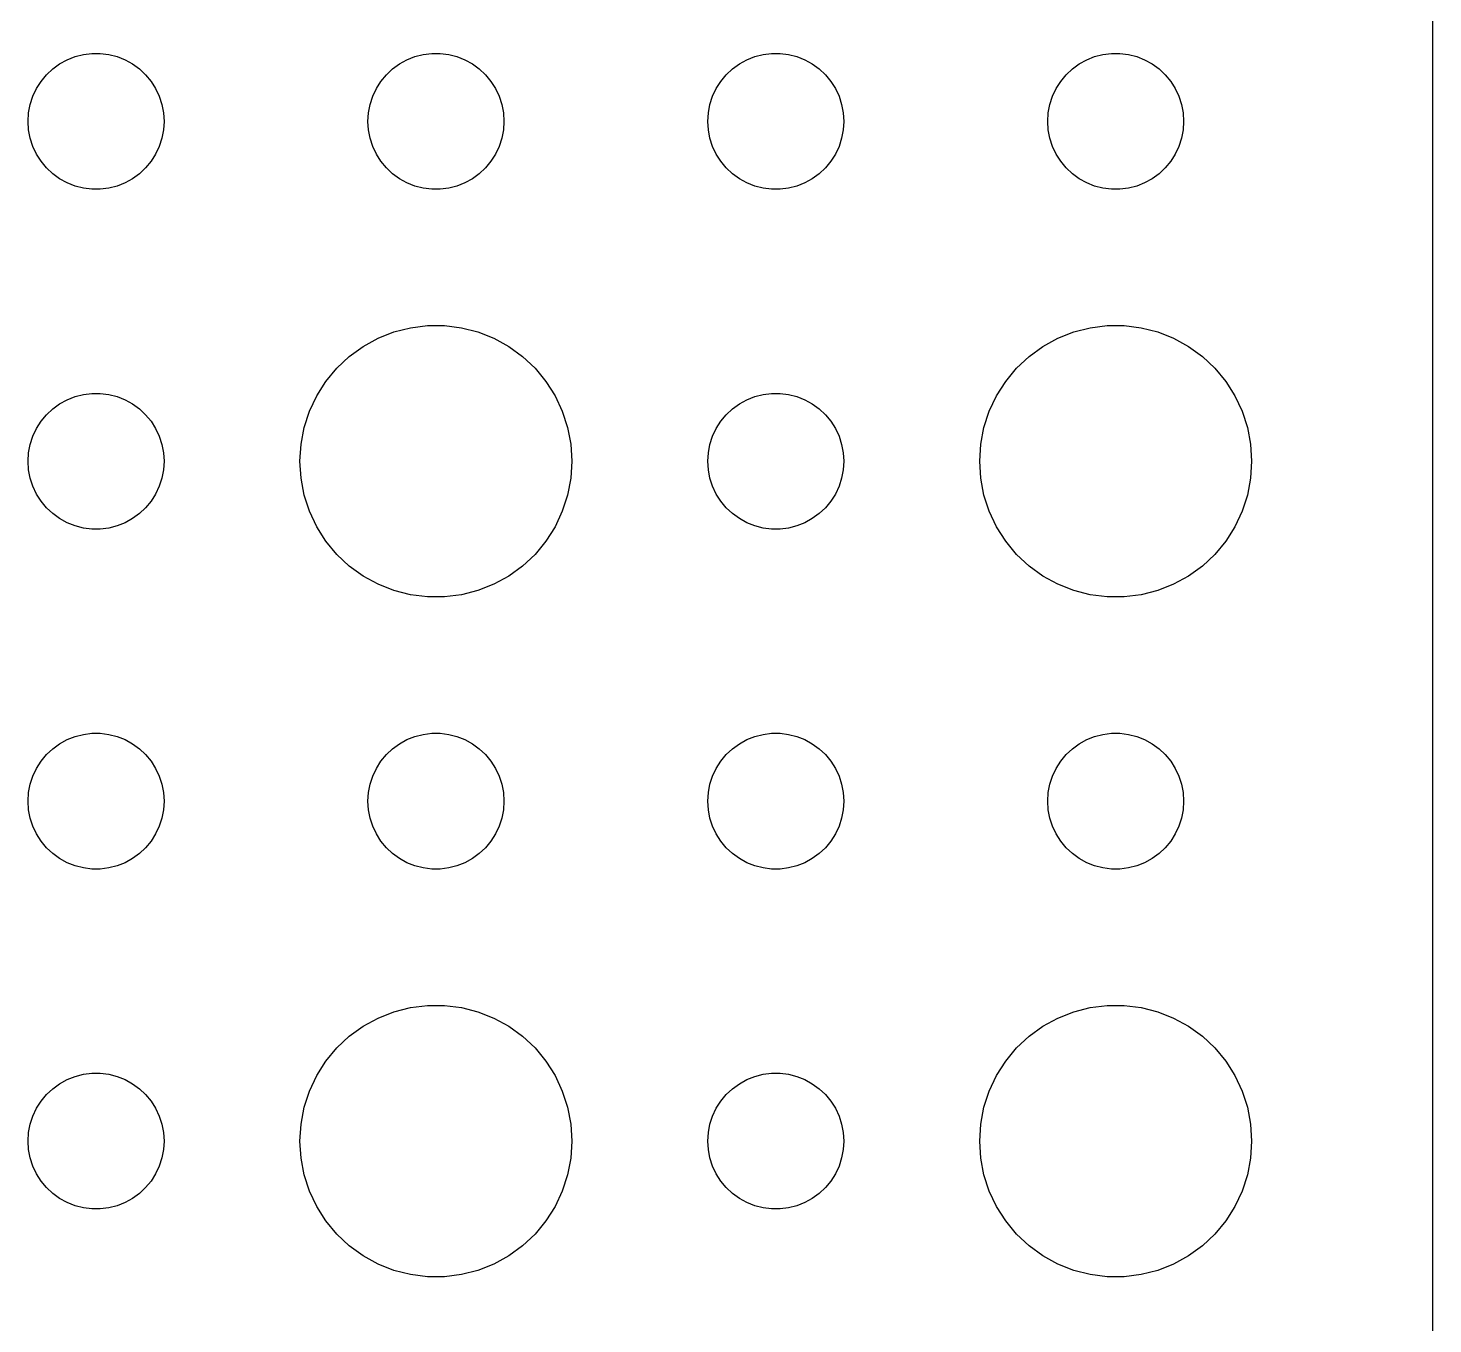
# Model space of a CAD drawing. Header units: metres. Extents: x -134 to 134, y 518 to 1078.
# Drawn here: x 103.5 to 134.5, y 679.97 to 708.56 of the extents above; entities that cross this region are included whole.
import ezdxf

# ---------------------------------------------------------------- set-up
doc = ezdxf.new("R2010")
doc.units = ezdxf.units.M

msp = doc.modelspace()

# ---------------------------------------------------------------- linework, layer by layer
for p, q in [((134.5, 637), (134.5, 731)), ((104.044, 707.656), (104.196, 707.766)), ((104.196, 707.766), (104.361, 707.857)), ((104.361, 707.857), (104.536, 707.927)), ((104.536, 707.927), (104.719, 707.973)), ((104.719, 707.973), (104.906, 707.997)), ((104.906, 707.997), (105.094, 707.997)), ((105.094, 707.997), (105.281, 707.973)), ((105.281, 707.973), (105.464, 707.927)), ((105.464, 707.927), (105.639, 707.857)), ((105.639, 707.857), (105.804, 707.766)), ((105.804, 707.766), (105.956, 707.656)), ((111.544, 707.656), (111.696, 707.766)), ((111.696, 707.766), (111.861, 707.857)), ((111.861, 707.857), (112.036, 707.927)), ((112.036, 707.927), (112.219, 707.973)), ((112.219, 707.973), (112.406, 707.997)), ((112.406, 707.997), (112.594, 707.997)), ((112.594, 707.997), (112.781, 707.973)), ((112.781, 707.973), (112.964, 707.927)), ((112.964, 707.927), (113.139, 707.857)), ((113.139, 707.857), (113.304, 707.766)), ((113.304, 707.766), (113.456, 707.656)), ((119.044, 707.656), (119.196, 707.766)), ((119.196, 707.766), (119.361, 707.857)), ((119.361, 707.857), (119.536, 707.927)), ((119.536, 707.927), (119.719, 707.973)), ((119.719, 707.973), (119.906, 707.997)), ((119.906, 707.997), (120.094, 707.997)), ((120.094, 707.997), (120.281, 707.973)), ((120.281, 707.973), (120.464, 707.927)), ((120.464, 707.927), (120.639, 707.857)), ((120.639, 707.857), (120.804, 707.766)), ((120.804, 707.766), (120.956, 707.656)), ((126.544, 707.656), (126.696, 707.766)), ((126.696, 707.766), (126.861, 707.857)), ((126.861, 707.857), (127.036, 707.927)), ((127.036, 707.927), (127.219, 707.973)), ((127.219, 707.973), (127.406, 707.997)), ((127.406, 707.997), (127.594, 707.997)), ((127.594, 707.997), (127.781, 707.973)), ((127.781, 707.973), (127.964, 707.927)), ((127.964, 707.927), (128.139, 707.857)), ((128.139, 707.857), (128.304, 707.766)), ((128.304, 707.766), (128.456, 707.656)), ((103.786, 707.382), (103.907, 707.527)), ((103.907, 707.527), (104.044, 707.656)), ((105.956, 707.656), (106.093, 707.527)), ((106.093, 707.527), (106.214, 707.382)), ((111.286, 707.382), (111.407, 707.527)), ((111.407, 707.527), (111.544, 707.656)), ((113.456, 707.656), (113.593, 707.527)), ((113.593, 707.527), (113.714, 707.382)), ((118.786, 707.382), (118.907, 707.527)), ((118.907, 707.527), (119.044, 707.656)), ((120.956, 707.656), (121.093, 707.527)), ((121.093, 707.527), (121.214, 707.382)), ((126.286, 707.382), (126.407, 707.527)), ((126.407, 707.527), (126.544, 707.656)), ((128.456, 707.656), (128.593, 707.527)), ((128.593, 707.527), (128.714, 707.382)), ((103.605, 707.052), (103.686, 707.223)), ((103.686, 707.223), (103.786, 707.382)), ((106.214, 707.382), (106.314, 707.223)), ((106.314, 707.223), (106.395, 707.052)), ((111.105, 707.052), (111.186, 707.223)), ((111.186, 707.223), (111.286, 707.382)), ((113.714, 707.382), (113.814, 707.223)), ((113.814, 707.223), (113.895, 707.052)), ((118.605, 707.052), (118.686, 707.223)), ((118.686, 707.223), (118.786, 707.382)), ((121.214, 707.382), (121.314, 707.223)), ((121.314, 707.223), (121.395, 707.052)), ((126.105, 707.052), (126.186, 707.223)), ((126.186, 707.223), (126.286, 707.382)), ((128.714, 707.382), (128.814, 707.223)), ((128.814, 707.223), (128.895, 707.052)), ((103.512, 706.688), (103.547, 706.873)), ((103.547, 706.873), (103.605, 707.052)), ((106.395, 707.052), (106.453, 706.873)), ((106.453, 706.873), (106.488, 706.688)), ((111.012, 706.688), (111.047, 706.873)), ((111.047, 706.873), (111.105, 707.052)), ((113.895, 707.052), (113.953, 706.873)), ((113.953, 706.873), (113.988, 706.688)), ((118.512, 706.688), (118.547, 706.873)), ((118.547, 706.873), (118.605, 707.052)), ((121.395, 707.052), (121.453, 706.873)), ((121.453, 706.873), (121.488, 706.688)), ((126.012, 706.688), (126.047, 706.873)), ((126.047, 706.873), (126.105, 707.052)), ((128.895, 707.052), (128.953, 706.873)), ((128.953, 706.873), (128.988, 706.688)), ((103.5, 706.5), (103.512, 706.688)), ((103.512, 706.312), (103.5, 706.5)), ((106.488, 706.688), (106.5, 706.5)), ((106.5, 706.5), (106.488, 706.312)), ((111, 706.5), (111.012, 706.688)), ((111.012, 706.312), (111, 706.5)), ((113.988, 706.688), (114, 706.5)), ((114, 706.5), (113.988, 706.312)), ((118.5, 706.5), (118.512, 706.688)), ((118.512, 706.312), (118.5, 706.5)), ((121.488, 706.688), (121.5, 706.5)), ((121.5, 706.5), (121.488, 706.312)), ((126, 706.5), (126.012, 706.688)), ((126.012, 706.312), (126, 706.5)), ((128.988, 706.688), (129, 706.5)), ((129, 706.5), (128.988, 706.312)), ((103.547, 706.127), (103.512, 706.312)), ((106.488, 706.312), (106.453, 706.127)), ((111.047, 706.127), (111.012, 706.312)), ((113.988, 706.312), (113.953, 706.127)), ((118.547, 706.127), (118.512, 706.312)), ((121.488, 706.312), (121.453, 706.127)), ((126.047, 706.127), (126.012, 706.312)), ((128.988, 706.312), (128.953, 706.127)), ((103.605, 705.948), (103.547, 706.127)), ((103.686, 705.777), (103.605, 705.948)), ((106.395, 705.948), (106.314, 705.777)), ((106.453, 706.127), (106.395, 705.948)), ((111.105, 705.948), (111.047, 706.127)), ((111.186, 705.777), (111.105, 705.948)), ((113.895, 705.948), (113.814, 705.777)), ((113.953, 706.127), (113.895, 705.948)), ((118.605, 705.948), (118.547, 706.127)), ((118.686, 705.777), (118.605, 705.948)), ((121.395, 705.948), (121.314, 705.777)), ((121.453, 706.127), (121.395, 705.948)), ((126.105, 705.948), (126.047, 706.127)), ((126.186, 705.777), (126.105, 705.948)), ((128.895, 705.948), (128.814, 705.777)), ((128.953, 706.127), (128.895, 705.948)), ((103.786, 705.618), (103.686, 705.777)), ((103.907, 705.473), (103.786, 705.618)), ((106.214, 705.618), (106.093, 705.473)), ((106.314, 705.777), (106.214, 705.618)), ((111.286, 705.618), (111.186, 705.777)), ((111.407, 705.473), (111.286, 705.618)), ((113.714, 705.618), (113.593, 705.473)), ((113.814, 705.777), (113.714, 705.618)), ((118.786, 705.618), (118.686, 705.777)), ((118.907, 705.473), (118.786, 705.618)), ((121.214, 705.618), (121.093, 705.473)), ((121.314, 705.777), (121.214, 705.618)), ((126.286, 705.618), (126.186, 705.777)), ((126.407, 705.473), (126.286, 705.618)), ((128.714, 705.618), (128.593, 705.473)), ((128.814, 705.777), (128.714, 705.618)), ((104.044, 705.344), (103.907, 705.473)), ((104.196, 705.234), (104.044, 705.344)), ((105.956, 705.344), (105.804, 705.234)), ((106.093, 705.473), (105.956, 705.344)), ((111.544, 705.344), (111.407, 705.473)), ((111.696, 705.234), (111.544, 705.344)), ((113.456, 705.344), (113.304, 705.234)), ((113.593, 705.473), (113.456, 705.344)), ((119.044, 705.344), (118.907, 705.473)), ((119.196, 705.234), (119.044, 705.344)), ((120.956, 705.344), (120.804, 705.234)), ((121.093, 705.473), (120.956, 705.344)), ((126.544, 705.344), (126.407, 705.473)), ((126.696, 705.234), (126.544, 705.344)), ((128.456, 705.344), (128.304, 705.234)), ((128.593, 705.473), (128.456, 705.344)), ((104.361, 705.143), (104.196, 705.234)), ((104.536, 705.073), (104.361, 705.143)), ((104.719, 705.027), (104.536, 705.073)), ((104.906, 705.003), (104.719, 705.027)), ((105.094, 705.003), (104.906, 705.003)), ((105.281, 705.027), (105.094, 705.003)), ((105.464, 705.073), (105.281, 705.027)), ((105.639, 705.143), (105.464, 705.073)), ((105.804, 705.234), (105.639, 705.143)), ((111.861, 705.143), (111.696, 705.234)), ((112.036, 705.073), (111.861, 705.143)), ((112.219, 705.027), (112.036, 705.073)), ((112.406, 705.003), (112.219, 705.027)), ((112.594, 705.003), (112.406, 705.003)), ((112.781, 705.027), (112.594, 705.003)), ((112.964, 705.073), (112.781, 705.027)), ((113.139, 705.143), (112.964, 705.073)), ((113.304, 705.234), (113.139, 705.143)), ((119.361, 705.143), (119.196, 705.234)), ((119.536, 705.073), (119.361, 705.143)), ((119.719, 705.027), (119.536, 705.073)), ((119.906, 705.003), (119.719, 705.027)), ((120.094, 705.003), (119.906, 705.003)), ((120.281, 705.027), (120.094, 705.003)), ((120.464, 705.073), (120.281, 705.027)), ((120.639, 705.143), (120.464, 705.073)), ((120.804, 705.234), (120.639, 705.143)), ((126.861, 705.143), (126.696, 705.234)), ((127.036, 705.073), (126.861, 705.143)), ((127.219, 705.027), (127.036, 705.073)), ((127.406, 705.003), (127.219, 705.027)), ((127.594, 705.003), (127.406, 705.003)), ((127.781, 705.027), (127.594, 705.003)), ((127.964, 705.073), (127.781, 705.027)), ((128.139, 705.143), (127.964, 705.073)), ((128.304, 705.234), (128.139, 705.143)), ((111.223, 701.714), (111.573, 701.853)), ((111.573, 701.853), (111.938, 701.947)), ((111.938, 701.947), (112.312, 701.994)), ((112.312, 701.994), (112.688, 701.994)), ((112.688, 701.994), (113.062, 701.947)), ((113.062, 701.947), (113.427, 701.853)), ((113.427, 701.853), (113.777, 701.714)), ((126.223, 701.714), (126.573, 701.853)), ((126.573, 701.853), (126.938, 701.947)), ((126.938, 701.947), (127.312, 701.994)), ((127.312, 701.994), (127.688, 701.994)), ((127.688, 701.994), (128.062, 701.947)), ((128.062, 701.947), (128.427, 701.853)), ((128.427, 701.853), (128.777, 701.714)), ((110.588, 701.312), (110.893, 701.533)), ((110.893, 701.533), (111.223, 701.714)), ((113.777, 701.714), (114.107, 701.533)), ((114.107, 701.533), (114.412, 701.312)), ((125.588, 701.312), (125.893, 701.533)), ((125.893, 701.533), (126.223, 701.714)), ((128.777, 701.714), (129.107, 701.533)), ((129.107, 701.533), (129.412, 701.312)), ((110.313, 701.054), (110.588, 701.312)), ((114.412, 701.312), (114.687, 701.054)), ((125.313, 701.054), (125.588, 701.312)), ((129.412, 701.312), (129.687, 701.054)), ((110.073, 700.763), (110.313, 701.054)), ((114.687, 701.054), (114.927, 700.763)), ((125.073, 700.763), (125.313, 701.054)), ((129.687, 701.054), (129.927, 700.763)), ((109.871, 700.445), (110.073, 700.763)), ((114.927, 700.763), (115.129, 700.445)), ((124.871, 700.445), (125.073, 700.763)), ((129.927, 700.763), (130.129, 700.445)), ((104.196, 700.266), (104.361, 700.357)), ((104.361, 700.357), (104.536, 700.427)), ((104.536, 700.427), (104.719, 700.473)), ((104.719, 700.473), (104.906, 700.497)), ((104.906, 700.497), (105.094, 700.497)), ((105.094, 700.497), (105.281, 700.473)), ((105.281, 700.473), (105.464, 700.427)), ((105.464, 700.427), (105.639, 700.357)), ((105.639, 700.357), (105.804, 700.266)), ((109.711, 700.104), (109.871, 700.445)), ((115.129, 700.445), (115.289, 700.104)), ((119.196, 700.266), (119.361, 700.357)), ((119.361, 700.357), (119.536, 700.427)), ((119.536, 700.427), (119.719, 700.473)), ((119.719, 700.473), (119.906, 700.497)), ((119.906, 700.497), (120.094, 700.497)), ((120.094, 700.497), (120.281, 700.473)), ((120.281, 700.473), (120.464, 700.427)), ((120.464, 700.427), (120.639, 700.357)), ((120.639, 700.357), (120.804, 700.266)), ((124.711, 700.104), (124.871, 700.445)), ((130.129, 700.445), (130.289, 700.104)), ((103.786, 699.882), (103.907, 700.027)), ((103.907, 700.027), (104.044, 700.156)), ((104.044, 700.156), (104.196, 700.266)), ((105.804, 700.266), (105.956, 700.156)), ((105.956, 700.156), (106.093, 700.027)), ((106.093, 700.027), (106.214, 699.882)), ((109.594, 699.746), (109.711, 700.104)), ((115.289, 700.104), (115.406, 699.746)), ((118.786, 699.882), (118.907, 700.027)), ((118.907, 700.027), (119.044, 700.156)), ((119.044, 700.156), (119.196, 700.266)), ((120.804, 700.266), (120.956, 700.156)), ((120.956, 700.156), (121.093, 700.027)), ((121.093, 700.027), (121.214, 699.882)), ((124.594, 699.746), (124.711, 700.104)), ((130.289, 700.104), (130.406, 699.746)), ((103.605, 699.552), (103.686, 699.723)), ((103.686, 699.723), (103.786, 699.882)), ((106.214, 699.882), (106.314, 699.723)), ((106.314, 699.723), (106.395, 699.552)), ((109.524, 699.376), (109.594, 699.746)), ((115.406, 699.746), (115.476, 699.376)), ((118.605, 699.552), (118.686, 699.723)), ((118.686, 699.723), (118.786, 699.882)), ((121.214, 699.882), (121.314, 699.723)), ((121.314, 699.723), (121.395, 699.552)), ((124.524, 699.376), (124.594, 699.746)), ((130.406, 699.746), (130.476, 699.376)), ((103.512, 699.188), (103.547, 699.373)), ((103.547, 699.373), (103.605, 699.552)), ((106.395, 699.552), (106.453, 699.373)), ((106.453, 699.373), (106.488, 699.188)), ((109.5, 699), (109.524, 699.376)), ((115.476, 699.376), (115.5, 699)), ((118.512, 699.188), (118.547, 699.373)), ((118.547, 699.373), (118.605, 699.552)), ((121.395, 699.552), (121.453, 699.373)), ((121.453, 699.373), (121.488, 699.188)), ((124.5, 699), (124.524, 699.376)), ((130.476, 699.376), (130.5, 699)), ((103.5, 699), (103.512, 699.188)), ((106.488, 699.188), (106.5, 699)), ((118.5, 699), (118.512, 699.188)), ((121.488, 699.188), (121.5, 699)), ((103.512, 698.812), (103.5, 699)), ((103.547, 698.627), (103.512, 698.812)), ((106.488, 698.812), (106.453, 698.627)), ((106.5, 699), (106.488, 698.812)), ((109.524, 698.624), (109.5, 699)), ((115.5, 699), (115.476, 698.624)), ((118.512, 698.812), (118.5, 699)), ((118.547, 698.627), (118.512, 698.812)), ((121.488, 698.812), (121.453, 698.627)), ((121.5, 699), (121.488, 698.812)), ((124.524, 698.624), (124.5, 699)), ((130.5, 699), (130.476, 698.624)), ((103.605, 698.448), (103.547, 698.627)), ((103.686, 698.277), (103.605, 698.448)), ((106.395, 698.448), (106.314, 698.277)), ((106.453, 698.627), (106.395, 698.448)), ((109.594, 698.254), (109.524, 698.624)), ((115.476, 698.624), (115.406, 698.254)), ((118.605, 698.448), (118.547, 698.627)), ((118.686, 698.277), (118.605, 698.448)), ((121.395, 698.448), (121.314, 698.277)), ((121.453, 698.627), (121.395, 698.448)), ((124.594, 698.254), (124.524, 698.624)), ((130.476, 698.624), (130.406, 698.254)), ((103.786, 698.118), (103.686, 698.277)), ((106.314, 698.277), (106.214, 698.118)), ((109.711, 697.896), (109.594, 698.254)), ((115.406, 698.254), (115.289, 697.896)), ((118.786, 698.118), (118.686, 698.277)), ((121.314, 698.277), (121.214, 698.118)), ((124.711, 697.896), (124.594, 698.254)), ((130.406, 698.254), (130.289, 697.896)), ((103.907, 697.973), (103.786, 698.118)), ((104.044, 697.844), (103.907, 697.973)), ((104.196, 697.734), (104.044, 697.844)), ((105.956, 697.844), (105.804, 697.734)), ((106.093, 697.973), (105.956, 697.844)), ((106.214, 698.118), (106.093, 697.973)), ((109.871, 697.555), (109.711, 697.896)), ((115.289, 697.896), (115.129, 697.555)), ((118.907, 697.973), (118.786, 698.118)), ((119.044, 697.844), (118.907, 697.973)), ((119.196, 697.734), (119.044, 697.844)), ((120.956, 697.844), (120.804, 697.734)), ((121.093, 697.973), (120.956, 697.844)), ((121.214, 698.118), (121.093, 697.973)), ((124.871, 697.555), (124.711, 697.896)), ((130.289, 697.896), (130.129, 697.555)), ((104.361, 697.643), (104.196, 697.734)), ((104.536, 697.573), (104.361, 697.643)), ((104.719, 697.527), (104.536, 697.573)), ((104.906, 697.503), (104.719, 697.527)), ((105.094, 697.503), (104.906, 697.503)), ((105.281, 697.527), (105.094, 697.503)), ((105.464, 697.573), (105.281, 697.527)), ((105.639, 697.643), (105.464, 697.573)), ((105.804, 697.734), (105.639, 697.643)), ((110.073, 697.237), (109.871, 697.555)), ((115.129, 697.555), (114.927, 697.237)), ((119.361, 697.643), (119.196, 697.734)), ((119.536, 697.573), (119.361, 697.643)), ((119.719, 697.527), (119.536, 697.573)), ((119.906, 697.503), (119.719, 697.527)), ((120.094, 697.503), (119.906, 697.503)), ((120.281, 697.527), (120.094, 697.503)), ((120.464, 697.573), (120.281, 697.527)), ((120.639, 697.643), (120.464, 697.573)), ((120.804, 697.734), (120.639, 697.643)), ((125.073, 697.237), (124.871, 697.555)), ((130.129, 697.555), (129.927, 697.237)), ((110.313, 696.946), (110.073, 697.237)), ((114.927, 697.237), (114.687, 696.946)), ((125.313, 696.946), (125.073, 697.237)), ((129.927, 697.237), (129.687, 696.946)), ((110.588, 696.688), (110.313, 696.946)), ((114.687, 696.946), (114.412, 696.688)), ((125.588, 696.688), (125.313, 696.946)), ((129.687, 696.946), (129.412, 696.688)), ((110.893, 696.467), (110.588, 696.688)), ((114.412, 696.688), (114.107, 696.467)), ((125.893, 696.467), (125.588, 696.688)), ((129.412, 696.688), (129.107, 696.467)), ((111.223, 696.286), (110.893, 696.467)), ((111.573, 696.147), (111.223, 696.286)), ((113.777, 696.286), (113.427, 696.147)), ((114.107, 696.467), (113.777, 696.286)), ((126.223, 696.286), (125.893, 696.467)), ((126.573, 696.147), (126.223, 696.286)), ((128.777, 696.286), (128.427, 696.147)), ((129.107, 696.467), (128.777, 696.286)), ((111.938, 696.053), (111.573, 696.147)), ((112.312, 696.006), (111.938, 696.053)), ((112.688, 696.006), (112.312, 696.006)), ((113.062, 696.053), (112.688, 696.006)), ((113.427, 696.147), (113.062, 696.053)), ((126.938, 696.053), (126.573, 696.147)), ((127.312, 696.006), (126.938, 696.053)), ((127.688, 696.006), (127.312, 696.006)), ((128.062, 696.053), (127.688, 696.006)), ((128.427, 696.147), (128.062, 696.053)), ((104.196, 692.766), (104.361, 692.857)), ((104.361, 692.857), (104.536, 692.927)), ((104.536, 692.927), (104.719, 692.973)), ((104.719, 692.973), (104.906, 692.997)), ((104.906, 692.997), (105.094, 692.997)), ((105.094, 692.997), (105.281, 692.973)), ((105.281, 692.973), (105.464, 692.927)), ((105.464, 692.927), (105.639, 692.857)), ((105.639, 692.857), (105.804, 692.766)), ((111.696, 692.766), (111.861, 692.857)), ((111.861, 692.857), (112.036, 692.927)), ((112.036, 692.927), (112.219, 692.973)), ((112.219, 692.973), (112.406, 692.997)), ((112.406, 692.997), (112.594, 692.997)), ((112.594, 692.997), (112.781, 692.973)), ((112.781, 692.973), (112.964, 692.927)), ((112.964, 692.927), (113.139, 692.857)), ((113.139, 692.857), (113.304, 692.766)), ((119.196, 692.766), (119.361, 692.857)), ((119.361, 692.857), (119.536, 692.927)), ((119.536, 692.927), (119.719, 692.973)), ((119.719, 692.973), (119.906, 692.997)), ((119.906, 692.997), (120.094, 692.997)), ((120.094, 692.997), (120.281, 692.973)), ((120.281, 692.973), (120.464, 692.927)), ((120.464, 692.927), (120.639, 692.857)), ((120.639, 692.857), (120.804, 692.766)), ((126.696, 692.766), (126.861, 692.857)), ((126.861, 692.857), (127.036, 692.927)), ((127.036, 692.927), (127.219, 692.973)), ((127.219, 692.973), (127.406, 692.997)), ((127.406, 692.997), (127.594, 692.997)), ((127.594, 692.997), (127.781, 692.973)), ((127.781, 692.973), (127.964, 692.927)), ((127.964, 692.927), (128.139, 692.857)), ((128.139, 692.857), (128.304, 692.766)), ((103.907, 692.527), (104.044, 692.656)), ((104.044, 692.656), (104.196, 692.766)), ((105.804, 692.766), (105.956, 692.656)), ((105.956, 692.656), (106.093, 692.527)), ((111.407, 692.527), (111.544, 692.656)), ((111.544, 692.656), (111.696, 692.766)), ((113.304, 692.766), (113.456, 692.656)), ((113.456, 692.656), (113.593, 692.527)), ((118.907, 692.527), (119.044, 692.656)), ((119.044, 692.656), (119.196, 692.766)), ((120.804, 692.766), (120.956, 692.656)), ((120.956, 692.656), (121.093, 692.527)), ((126.407, 692.527), (126.544, 692.656)), ((126.544, 692.656), (126.696, 692.766)), ((128.304, 692.766), (128.456, 692.656)), ((128.456, 692.656), (128.593, 692.527)), ((103.686, 692.223), (103.786, 692.382)), ((103.786, 692.382), (103.907, 692.527)), ((106.093, 692.527), (106.214, 692.382)), ((106.214, 692.382), (106.314, 692.223)), ((111.186, 692.223), (111.286, 692.382)), ((111.286, 692.382), (111.407, 692.527)), ((113.593, 692.527), (113.714, 692.382)), ((113.714, 692.382), (113.814, 692.223)), ((118.686, 692.223), (118.786, 692.382)), ((118.786, 692.382), (118.907, 692.527)), ((121.093, 692.527), (121.214, 692.382)), ((121.214, 692.382), (121.314, 692.223)), ((126.186, 692.223), (126.286, 692.382)), ((126.286, 692.382), (126.407, 692.527)), ((128.593, 692.527), (128.714, 692.382)), ((128.714, 692.382), (128.814, 692.223)), ((103.547, 691.873), (103.605, 692.052)), ((103.605, 692.052), (103.686, 692.223)), ((106.314, 692.223), (106.395, 692.052)), ((106.395, 692.052), (106.453, 691.873)), ((111.047, 691.873), (111.105, 692.052)), ((111.105, 692.052), (111.186, 692.223)), ((113.814, 692.223), (113.895, 692.052)), ((113.895, 692.052), (113.953, 691.873)), ((118.547, 691.873), (118.605, 692.052)), ((118.605, 692.052), (118.686, 692.223)), ((121.314, 692.223), (121.395, 692.052)), ((121.395, 692.052), (121.453, 691.873)), ((126.047, 691.873), (126.105, 692.052)), ((126.105, 692.052), (126.186, 692.223)), ((128.814, 692.223), (128.895, 692.052)), ((128.895, 692.052), (128.953, 691.873)), ((103.5, 691.5), (103.512, 691.688)), ((103.512, 691.688), (103.547, 691.873)), ((106.453, 691.873), (106.488, 691.688)), ((106.488, 691.688), (106.5, 691.5)), ((111, 691.5), (111.012, 691.688)), ((111.012, 691.688), (111.047, 691.873)), ((113.953, 691.873), (113.988, 691.688)), ((113.988, 691.688), (114, 691.5)), ((118.5, 691.5), (118.512, 691.688)), ((118.512, 691.688), (118.547, 691.873)), ((121.453, 691.873), (121.488, 691.688)), ((121.488, 691.688), (121.5, 691.5)), ((126, 691.5), (126.012, 691.688)), ((126.012, 691.688), (126.047, 691.873)), ((128.953, 691.873), (128.988, 691.688)), ((128.988, 691.688), (129, 691.5)), ((103.512, 691.312), (103.5, 691.5)), ((103.547, 691.127), (103.512, 691.312)), ((106.488, 691.312), (106.453, 691.127)), ((106.5, 691.5), (106.488, 691.312)), ((111.012, 691.312), (111, 691.5)), ((111.047, 691.127), (111.012, 691.312)), ((113.988, 691.312), (113.953, 691.127)), ((114, 691.5), (113.988, 691.312)), ((118.512, 691.312), (118.5, 691.5)), ((118.547, 691.127), (118.512, 691.312)), ((121.488, 691.312), (121.453, 691.127)), ((121.5, 691.5), (121.488, 691.312)), ((126.012, 691.312), (126, 691.5)), ((126.047, 691.127), (126.012, 691.312)), ((128.988, 691.312), (128.953, 691.127)), ((129, 691.5), (128.988, 691.312)), ((103.605, 690.948), (103.547, 691.127)), ((106.453, 691.127), (106.395, 690.948)), ((111.105, 690.948), (111.047, 691.127)), ((113.953, 691.127), (113.895, 690.948)), ((118.605, 690.948), (118.547, 691.127)), ((121.453, 691.127), (121.395, 690.948)), ((126.105, 690.948), (126.047, 691.127)), ((128.953, 691.127), (128.895, 690.948)), ((103.686, 690.777), (103.605, 690.948)), ((103.786, 690.618), (103.686, 690.777)), ((106.314, 690.777), (106.214, 690.618)), ((106.395, 690.948), (106.314, 690.777)), ((111.186, 690.777), (111.105, 690.948)), ((111.286, 690.618), (111.186, 690.777)), ((113.814, 690.777), (113.714, 690.618)), ((113.895, 690.948), (113.814, 690.777)), ((118.686, 690.777), (118.605, 690.948)), ((118.786, 690.618), (118.686, 690.777)), ((121.314, 690.777), (121.214, 690.618)), ((121.395, 690.948), (121.314, 690.777)), ((126.186, 690.777), (126.105, 690.948)), ((126.286, 690.618), (126.186, 690.777)), ((128.814, 690.777), (128.714, 690.618)), ((128.895, 690.948), (128.814, 690.777)), ((103.907, 690.473), (103.786, 690.618)), ((104.044, 690.344), (103.907, 690.473)), ((106.093, 690.473), (105.956, 690.344)), ((106.214, 690.618), (106.093, 690.473)), ((111.407, 690.473), (111.286, 690.618)), ((111.544, 690.344), (111.407, 690.473)), ((113.593, 690.473), (113.456, 690.344)), ((113.714, 690.618), (113.593, 690.473)), ((118.907, 690.473), (118.786, 690.618)), ((119.044, 690.344), (118.907, 690.473)), ((121.093, 690.473), (120.956, 690.344)), ((121.214, 690.618), (121.093, 690.473)), ((126.407, 690.473), (126.286, 690.618)), ((126.544, 690.344), (126.407, 690.473)), ((128.593, 690.473), (128.456, 690.344)), ((128.714, 690.618), (128.593, 690.473)), ((104.196, 690.234), (104.044, 690.344)), ((104.361, 690.143), (104.196, 690.234)), ((104.536, 690.073), (104.361, 690.143)), ((104.719, 690.027), (104.536, 690.073)), ((105.464, 690.073), (105.281, 690.027)), ((105.639, 690.143), (105.464, 690.073)), ((105.804, 690.234), (105.639, 690.143)), ((105.956, 690.344), (105.804, 690.234)), ((111.696, 690.234), (111.544, 690.344)), ((111.861, 690.143), (111.696, 690.234)), ((112.036, 690.073), (111.861, 690.143)), ((112.219, 690.027), (112.036, 690.073)), ((112.964, 690.073), (112.781, 690.027)), ((113.139, 690.143), (112.964, 690.073)), ((113.304, 690.234), (113.139, 690.143)), ((113.456, 690.344), (113.304, 690.234)), ((119.196, 690.234), (119.044, 690.344)), ((119.361, 690.143), (119.196, 690.234)), ((119.536, 690.073), (119.361, 690.143)), ((119.719, 690.027), (119.536, 690.073)), ((120.464, 690.073), (120.281, 690.027)), ((120.639, 690.143), (120.464, 690.073)), ((120.804, 690.234), (120.639, 690.143)), ((120.956, 690.344), (120.804, 690.234)), ((126.696, 690.234), (126.544, 690.344)), ((126.861, 690.143), (126.696, 690.234)), ((127.036, 690.073), (126.861, 690.143)), ((127.219, 690.027), (127.036, 690.073)), ((127.964, 690.073), (127.781, 690.027)), ((128.139, 690.143), (127.964, 690.073)), ((128.304, 690.234), (128.139, 690.143)), ((128.456, 690.344), (128.304, 690.234)), ((104.906, 690.003), (104.719, 690.027)), ((105.094, 690.003), (104.906, 690.003)), ((105.281, 690.027), (105.094, 690.003)), ((112.406, 690.003), (112.219, 690.027)), ((112.594, 690.003), (112.406, 690.003)), ((112.781, 690.027), (112.594, 690.003)), ((119.906, 690.003), (119.719, 690.027)), ((120.094, 690.003), (119.906, 690.003)), ((120.281, 690.027), (120.094, 690.003)), ((127.406, 690.003), (127.219, 690.027)), ((127.594, 690.003), (127.406, 690.003)), ((127.781, 690.027), (127.594, 690.003)), ((111.938, 686.947), (112.312, 686.994)), ((112.312, 686.994), (112.688, 686.994)), ((112.688, 686.994), (113.062, 686.947)), ((126.938, 686.947), (127.312, 686.994)), ((127.312, 686.994), (127.688, 686.994)), ((127.688, 686.994), (128.062, 686.947)), ((110.893, 686.533), (111.223, 686.714)), ((111.223, 686.714), (111.573, 686.853)), ((111.573, 686.853), (111.938, 686.947)), ((113.062, 686.947), (113.427, 686.853)), ((113.427, 686.853), (113.777, 686.714)), ((113.777, 686.714), (114.107, 686.533)), ((125.893, 686.533), (126.223, 686.714)), ((126.223, 686.714), (126.573, 686.853)), ((126.573, 686.853), (126.938, 686.947)), ((128.062, 686.947), (128.427, 686.853)), ((128.427, 686.853), (128.777, 686.714)), ((128.777, 686.714), (129.107, 686.533)), ((110.588, 686.312), (110.893, 686.533)), ((114.107, 686.533), (114.412, 686.312)), ((125.588, 686.312), (125.893, 686.533)), ((129.107, 686.533), (129.412, 686.312)), ((110.073, 685.763), (110.313, 686.054)), ((110.313, 686.054), (110.588, 686.312)), ((114.412, 686.312), (114.687, 686.054)), ((114.687, 686.054), (114.927, 685.763)), ((125.073, 685.763), (125.313, 686.054)), ((125.313, 686.054), (125.588, 686.312)), ((129.412, 686.312), (129.687, 686.054)), ((129.687, 686.054), (129.927, 685.763)), ((109.871, 685.445), (110.073, 685.763)), ((114.927, 685.763), (115.129, 685.445)), ((124.871, 685.445), (125.073, 685.763)), ((129.927, 685.763), (130.129, 685.445)), ((104.361, 685.357), (104.536, 685.427)), ((104.536, 685.427), (104.719, 685.473)), ((104.719, 685.473), (104.906, 685.497)), ((104.906, 685.497), (105.094, 685.497)), ((105.094, 685.497), (105.281, 685.473)), ((105.281, 685.473), (105.464, 685.427)), ((105.464, 685.427), (105.639, 685.357)), ((109.711, 685.104), (109.871, 685.445)), ((115.129, 685.445), (115.289, 685.104)), ((119.361, 685.357), (119.536, 685.427)), ((119.536, 685.427), (119.719, 685.473)), ((119.719, 685.473), (119.906, 685.497)), ((119.906, 685.497), (120.094, 685.497)), ((120.094, 685.497), (120.281, 685.473)), ((120.281, 685.473), (120.464, 685.427)), ((120.464, 685.427), (120.639, 685.357)), ((124.711, 685.104), (124.871, 685.445)), ((130.129, 685.445), (130.289, 685.104)), ((103.907, 685.027), (104.044, 685.156)), ((104.044, 685.156), (104.196, 685.266)), ((104.196, 685.266), (104.361, 685.357)), ((105.639, 685.357), (105.804, 685.266)), ((105.804, 685.266), (105.956, 685.156)), ((105.956, 685.156), (106.093, 685.027)), ((109.594, 684.746), (109.711, 685.104)), ((115.289, 685.104), (115.406, 684.746)), ((118.907, 685.027), (119.044, 685.156)), ((119.044, 685.156), (119.196, 685.266)), ((119.196, 685.266), (119.361, 685.357)), ((120.639, 685.357), (120.804, 685.266)), ((120.804, 685.266), (120.956, 685.156)), ((120.956, 685.156), (121.093, 685.027)), ((124.594, 684.746), (124.711, 685.104)), ((130.289, 685.104), (130.406, 684.746)), ((103.686, 684.723), (103.786, 684.882)), ((103.786, 684.882), (103.907, 685.027)), ((106.093, 685.027), (106.214, 684.882)), ((106.214, 684.882), (106.314, 684.723)), ((118.686, 684.723), (118.786, 684.882)), ((118.786, 684.882), (118.907, 685.027)), ((121.093, 685.027), (121.214, 684.882)), ((121.214, 684.882), (121.314, 684.723)), ((103.547, 684.373), (103.605, 684.552)), ((103.605, 684.552), (103.686, 684.723)), ((106.314, 684.723), (106.395, 684.552)), ((106.395, 684.552), (106.453, 684.373)), ((109.524, 684.376), (109.594, 684.746)), ((115.406, 684.746), (115.476, 684.376)), ((118.547, 684.373), (118.605, 684.552)), ((118.605, 684.552), (118.686, 684.723)), ((121.314, 684.723), (121.395, 684.552)), ((121.395, 684.552), (121.453, 684.373)), ((124.524, 684.376), (124.594, 684.746)), ((130.406, 684.746), (130.476, 684.376)), ((103.5, 684), (103.512, 684.188)), ((103.512, 684.188), (103.547, 684.373)), ((106.453, 684.373), (106.488, 684.188)), ((106.488, 684.188), (106.5, 684)), ((109.5, 684), (109.524, 684.376)), ((115.476, 684.376), (115.5, 684)), ((118.5, 684), (118.512, 684.188)), ((118.512, 684.188), (118.547, 684.373)), ((121.453, 684.373), (121.488, 684.188)), ((121.488, 684.188), (121.5, 684)), ((124.5, 684), (124.524, 684.376)), ((130.476, 684.376), (130.5, 684)), ((103.512, 683.812), (103.5, 684)), ((106.5, 684), (106.488, 683.812)), ((109.524, 683.624), (109.5, 684)), ((115.5, 684), (115.476, 683.624)), ((118.512, 683.812), (118.5, 684)), ((121.5, 684), (121.488, 683.812)), ((124.524, 683.624), (124.5, 684)), ((130.5, 684), (130.476, 683.624)), ((103.547, 683.627), (103.512, 683.812)), ((103.605, 683.448), (103.547, 683.627)), ((106.453, 683.627), (106.395, 683.448)), ((106.488, 683.812), (106.453, 683.627)), ((109.594, 683.254), (109.524, 683.624)), ((115.476, 683.624), (115.406, 683.254)), ((118.547, 683.627), (118.512, 683.812)), ((118.605, 683.448), (118.547, 683.627)), ((121.453, 683.627), (121.395, 683.448)), ((121.488, 683.812), (121.453, 683.627)), ((124.594, 683.254), (124.524, 683.624)), ((130.476, 683.624), (130.406, 683.254)), ((103.686, 683.277), (103.605, 683.448)), ((103.786, 683.118), (103.686, 683.277)), ((106.314, 683.277), (106.214, 683.118)), ((106.395, 683.448), (106.314, 683.277)), ((109.711, 682.896), (109.594, 683.254)), ((115.406, 683.254), (115.289, 682.896)), ((118.686, 683.277), (118.605, 683.448)), ((118.786, 683.118), (118.686, 683.277)), ((121.314, 683.277), (121.214, 683.118)), ((121.395, 683.448), (121.314, 683.277)), ((124.711, 682.896), (124.594, 683.254)), ((130.406, 683.254), (130.289, 682.896)), ((103.907, 682.973), (103.786, 683.118)), ((104.044, 682.844), (103.907, 682.973)), ((106.093, 682.973), (105.956, 682.844)), ((106.214, 683.118), (106.093, 682.973)), ((118.907, 682.973), (118.786, 683.118)), ((119.044, 682.844), (118.907, 682.973)), ((121.093, 682.973), (120.956, 682.844)), ((121.214, 683.118), (121.093, 682.973)), ((104.196, 682.734), (104.044, 682.844)), ((104.361, 682.643), (104.196, 682.734)), ((104.536, 682.573), (104.361, 682.643)), ((105.639, 682.643), (105.464, 682.573)), ((105.804, 682.734), (105.639, 682.643)), ((105.956, 682.844), (105.804, 682.734)), ((109.871, 682.555), (109.711, 682.896)), ((115.289, 682.896), (115.129, 682.555)), ((119.196, 682.734), (119.044, 682.844)), ((119.361, 682.643), (119.196, 682.734)), ((119.536, 682.573), (119.361, 682.643)), ((120.639, 682.643), (120.464, 682.573)), ((120.804, 682.734), (120.639, 682.643)), ((120.956, 682.844), (120.804, 682.734)), ((124.871, 682.555), (124.711, 682.896)), ((130.289, 682.896), (130.129, 682.555)), ((104.719, 682.527), (104.536, 682.573)), ((104.906, 682.503), (104.719, 682.527)), ((105.094, 682.503), (104.906, 682.503)), ((105.281, 682.527), (105.094, 682.503)), ((105.464, 682.573), (105.281, 682.527)), ((110.073, 682.237), (109.871, 682.555)), ((115.129, 682.555), (114.927, 682.237)), ((119.719, 682.527), (119.536, 682.573)), ((119.906, 682.503), (119.719, 682.527)), ((120.094, 682.503), (119.906, 682.503)), ((120.281, 682.527), (120.094, 682.503)), ((120.464, 682.573), (120.281, 682.527)), ((125.073, 682.237), (124.871, 682.555)), ((130.129, 682.555), (129.927, 682.237)), ((110.313, 681.946), (110.073, 682.237)), ((114.927, 682.237), (114.687, 681.946)), ((125.313, 681.946), (125.073, 682.237)), ((129.927, 682.237), (129.687, 681.946)), ((110.588, 681.688), (110.313, 681.946)), ((114.687, 681.946), (114.412, 681.688)), ((125.588, 681.688), (125.313, 681.946)), ((129.687, 681.946), (129.412, 681.688)), ((110.893, 681.467), (110.588, 681.688)), ((111.223, 681.286), (110.893, 681.467)), ((114.107, 681.467), (113.777, 681.286)), ((114.412, 681.688), (114.107, 681.467)), ((125.893, 681.467), (125.588, 681.688)), ((126.223, 681.286), (125.893, 681.467)), ((129.107, 681.467), (128.777, 681.286)), ((129.412, 681.688), (129.107, 681.467)), ((111.573, 681.147), (111.223, 681.286)), ((111.938, 681.053), (111.573, 681.147)), ((113.427, 681.147), (113.062, 681.053)), ((113.777, 681.286), (113.427, 681.147)), ((126.573, 681.147), (126.223, 681.286)), ((126.938, 681.053), (126.573, 681.147)), ((128.427, 681.147), (128.062, 681.053)), ((128.777, 681.286), (128.427, 681.147)), ((112.312, 681.006), (111.938, 681.053)), ((112.688, 681.006), (112.312, 681.006)), ((113.062, 681.053), (112.688, 681.006)), ((127.312, 681.006), (126.938, 681.053)), ((127.688, 681.006), (127.312, 681.006)), ((128.062, 681.053), (127.688, 681.006))]:
    msp.add_line(p, q)

doc.saveas('drawing.dxf')
